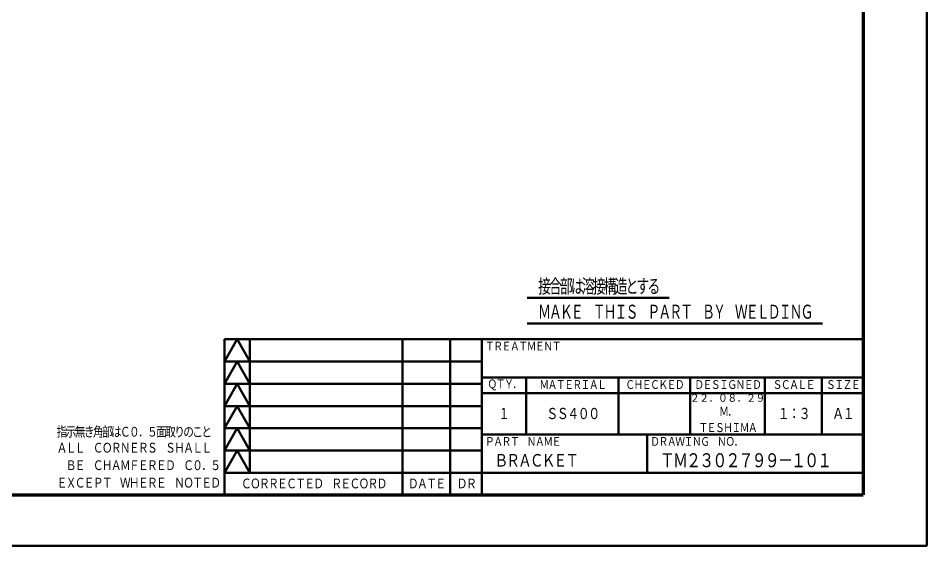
# Model space of a CAD drawing. Header units: millimetres. Extents: x -480 to 2043, y -555 to 1227.
# Drawn here: x 1185 to 2043, y -555 to -57 of the extents above; entities that cross this region are included whole.
import ezdxf

# ---------------------------------------------------------------- set-up
doc = ezdxf.new("R2010")
doc.units = ezdxf.units.MM
doc.header["$LTSCALE"] = 0.08399
doc.linetypes.add('HIDDEN', pattern=[9.525, 6.35, -3.175])
doc.layers.add('SX_DraftLine', color=7, linetype='Continuous', plot=False)
doc.layers.add('作業', color=7, linetype='Continuous')
doc.styles.get("Standard").update_dxf_attribs({"font": 'txt', "bigfont": 'extfont2'})

# ---------------------------------------------------------------- blocks, each defined once
blk = doc.blocks.new('JZB_0002')
at = {"layer": '作業', "color": 7, "linetype": 'Continuous', "lineweight": 50}
for p, q in [((0, 0), (0, 49)), ((0, 49), (201, 49)), ((0, 42), (4, 49)), ((4, 49), (8, 42)), ((8, 49), (8, 7)), ((56, 49), (56, 0)), ((71, 49), (71, 0)), ((81, 49), (81, 0)), ((201, 0), (201, 49)), ((0, 42), (81, 42)), ((0, 35), (4, 42)), ((4, 42), (8, 35)), ((0, 35), (81, 35)), ((0, 28), (4, 35)), ((4, 35), (8, 28)), ((81, 37), (201, 37)), ((95, 19), (95, 37)), ((124, 37), (124, 19)), ((146.5, 37), (146.5, 19)), ((170, 37), (170, 19)), ((188, 37), (188, 19)), ((201, 32), (81, 32)), ((0, 28), (81, 28)), ((0, 21), (4, 28)), ((4, 28), (8, 21)), ((0, 21), (81, 21)), ((0, 14), (4, 21)), ((4, 21), (8, 14)), ((81, 19), (201, 19)), ((133, 19), (133, 7)), ((0, 14), (81, 14)), ((0, 7), (4, 14)), ((4, 14), (8, 7)), ((0, 7), (201, 7)), ((0, 0), (201, 0))]:
    blk.add_line(p, q, dxfattribs=at)
at = {"layer": '作業', "color": 7, "lineweight": 50, "line_spacing_factor": 0.6}
for s, insert, char_height, width, attachment_point in [('\\A1;\\W0.866025;\\T0.866025;ＴＲＥＡＴＭＥＮＴ', (82, 48), 2.8, 27.8254, 1), ('\\A1;\\W0.879453;\\T0.781736;ＱＴＹ．', (88, 34.5), 2.8, 12.5586, 5), ('\\A1;\\W0.872765;\\T0.775791;ＭＡＴＥＲＩＡＬ', (109.5, 34.5), 2.8, 24.9262, 5), ('\\A1;\\W0.873724;\\T0.776643;ＣＨＥＣＫＥＤ', (135.25, 34.5), 2.8, 21.8344, 5), ('\\A1;\\W0.872765;\\T0.775791;ＤＥＳＩＧＮＥＤ', (158.25, 34.5), 2.8, 24.9262, 5), ('\\A1;\\W0.876784;\\T0.779363;ＳＣＡＬＥ', (179, 34.5), 2.8, 15.6506, 5), ('\\A1;\\W0.879453;\\T0.781736;ＳＩＺＥ', (194.5, 34.5), 2.8, 12.5586, 5), ('\\A1;\\W0.866025;\\T0.866025;Ａ１', (194.5, 25.5), 4, 8.8335, 5), ('\\A1;\\W0.869402;\\T0.772802;ＣＯＲＲＥＣＴＥＤ\u3000ＲＥＣＯＲＤ', (28, 3.5), 3.5, 62.0753, 5), ('\\A1;\\W0.879453;\\T0.781736;ＤＡＴＥ', (63.5, 3.5), 3.5, 15.6982, 5), ('\\A1;\\W0.892679;\\T0.793492;ＤＲ', (76, 3.5), 3.5, 7.9672, 5)]:
    blk.add_mtext(s, dxfattribs=dict(at, insert=insert, char_height=char_height, width=width, attachment_point=attachment_point))
blk = doc.blocks.new('JZB_0004')
at = {"layer": '作業', "color": 7, "lineweight": 50, "char_height": 5, "attachment_point": 7, "line_spacing_factor": 0.6}
for s, insert, width in [('\\A1;\\W0.735980;\\T0.849208;\\L\u3000接合部は溶接構造とする\u3000\\l', (0, 9), 60.9943), ('\\A1;\\W0.735980;\\T0.849208;\\L\u3000ＭＡＫＥ\u3000ＴＨＩＳ\u3000ＰＡＲＴ\u3000ＢＹ\u3000ＷＥＬＤＩＮＧ\u3000\\l', (0, 1), 126.6806)]:
    blk.add_mtext(s, dxfattribs=dict(at, insert=insert, width=width))

msp = doc.modelspace()

# ---------------------------------------------------------------- linework, layer by layer
at = {"layer": 'SX_DraftLine', "color": 8, "linetype": 'HIDDEN', "lineweight": 50}
for p in [(2043, 1227), (-480, -555)]:
    msp.add_line(p, (2043, -555), dxfattribs=at)
at = {"layer": '作業', "color": 7, "linetype": 'Continuous', "lineweight": 100}
for p in [(1983, 1185), (-408, -507)]:
    msp.add_line(p, (1983, -507), dxfattribs=at)

# ---------------------------------------------------------------- block references
at = {"layer": '作業', "xscale": 3, "yscale": 3, "zscale": 3}
for name, p in [('JZB_0004', (1665.75, -345)), ('JZB_0002', (1380, -507.0002))]:
    msp.add_blockref(name, p, dxfattribs=at)

# ---------------------------------------------------------------- texts
at = {"layer": '作業', "color": 7, "lineweight": 50}
for s, insert, char_height, width, attachment_point, line_spacing_factor in [('\\A1;\\W0.954703;\\T0.954703;２２．０８．２９', (1854.75, -412.5), 7.2, 70.11341, 2, 0.6), ('\\A1;\\W0.750000;１', (1644, -430.5), 12, 11.475, 5, 0.6), ('\\A1;\\W0.866025;\\T0.866025;ＳＳ４００', (1708.5, -430.5), 12, 66.250943, 5, 0.6), ('\\A1;\\W0.786308;\\T0.786308;Ｍ．\\PＴＥＳＨＩＭＡ', (1854.75, -448.5), 9.3, 65.265491, 8, 0.987097), ('\\A1;\\W0.866025;\\T0.866025;１：３', (1917, -430.5), 12, 39.750566, 5, 0.6), ('\\A1;\\W0.869204;\\T0.772625;指示無き角部はＣ０．５面取りのこと', (1221.75, -453.0002), 10.5, 197.819852, 7, 0.6), ('\\A1;\\W0.866025;\\T0.866025;ＰＡＲＴ\u3000ＮＡＭＥ', (1626, -453), 8.4, 83.476188, 1, 0.6), ('\\A1;\\W0.866025;\\T0.866025;ＤＲＡＷＩＮＧ\u3000ＮＯ．', (1782, -453), 8.4, 102.026452, 1, 0.6), ('\\A1;\\W0.869027;\\T0.772469;ＡＬＬ\u3000ＣＯＲＮＥＲＳ\u3000ＳＨＡＬＬ\\P\u3000ＢＥ\u3000ＣＨＡＭＦＥＲＥＤ\u3000Ｃ０．５\\PＥＸＣＥＰＴ\u3000ＷＨＥＲＥ\u3000ＮＯＴＥＤ', (1221.75, -501.0002), 10.5, 209.413841, 7, 0.942857), ('\\A1;\\W0.866025;\\T0.866025;ＢＲＡＣＫＥＴ', (1635, -474.75), 13.5, 104.345238, 4, 0.6), ('\\A1;\\W0.866025;\\T0.866025;ＴＭ２３０２７９９－１０１', (1791, -474.75), 15, 215.315566, 4, 0.6)]:
    msp.add_mtext(s, dxfattribs=dict(at, insert=insert, char_height=char_height, width=width, attachment_point=attachment_point, line_spacing_factor=line_spacing_factor))

doc.saveas('drawing.dxf')
